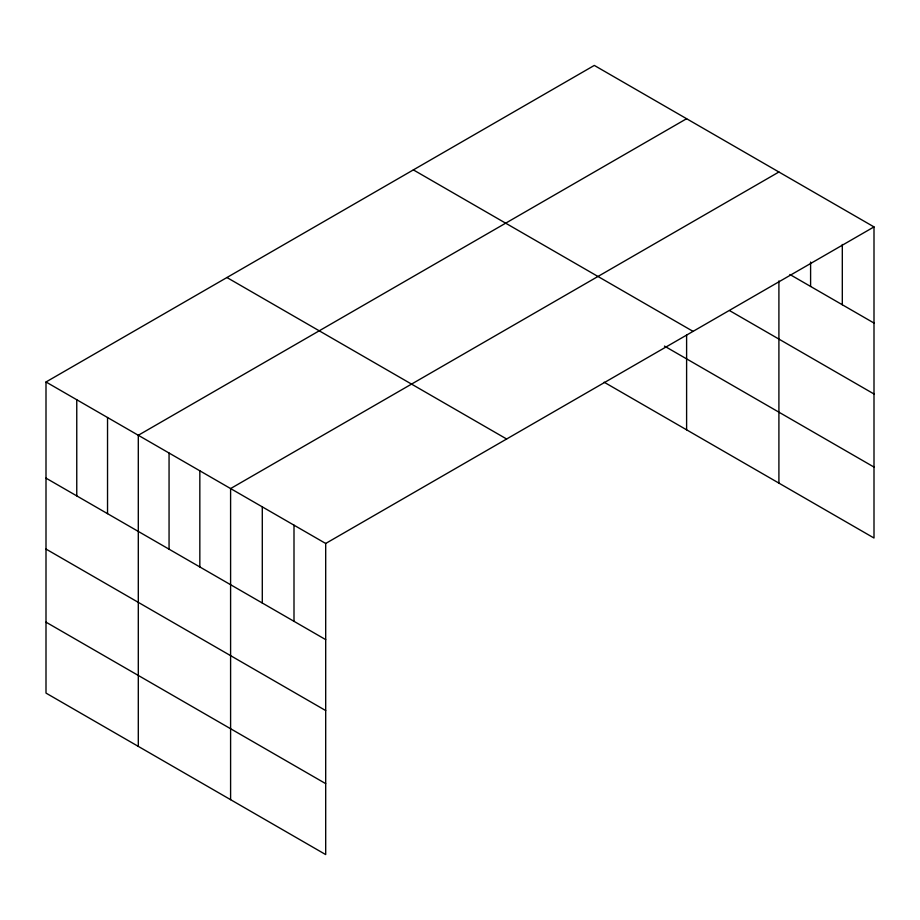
<?xml version="1.0" encoding="UTF-8"?>
<svg xmlns="http://www.w3.org/2000/svg" width="920" height="920" viewBox="0 0 920 920"><rect width="100%" height="100%" fill="white"/><g stroke="black" fill="none" stroke-linecap="round" stroke-linejoin="round"><path stroke-width="1.38" d="M874 226.906L325.691 543.467L325.691 854.576L46 693.094L46 381.984L594.308 65.423L874 226.906L874 538.016L604.153 382.214M686.607 118.715L138.299 435.275L138.299 746.384M778.906 172.005L230.598 488.566L230.598 799.664M789.877 274.482L874 323.046M729.675 310.661L874 393.99M413.367 169.889L693.059 331.372M664.458 346.092L874 467.072M226.941 277.529L506.632 439.001M46 381.984L325.691 543.467M46 478.135L325.691 639.619M46 549.067L325.691 710.55M46 622.161L325.691 783.633M842.306 244.478L842.306 304.75M810.6 262.05L810.6 286.453M778.906 280.922L778.906 483.103M686.607 334.995L686.607 429.824M293.998 525.17L293.998 621.31M262.292 506.862L262.292 603.014M199.835 470.798L199.835 566.95M169.061 453.042L169.061 549.183M107.537 417.519L107.537 513.659M76.762 399.751L76.762 495.891"/></g></svg>
